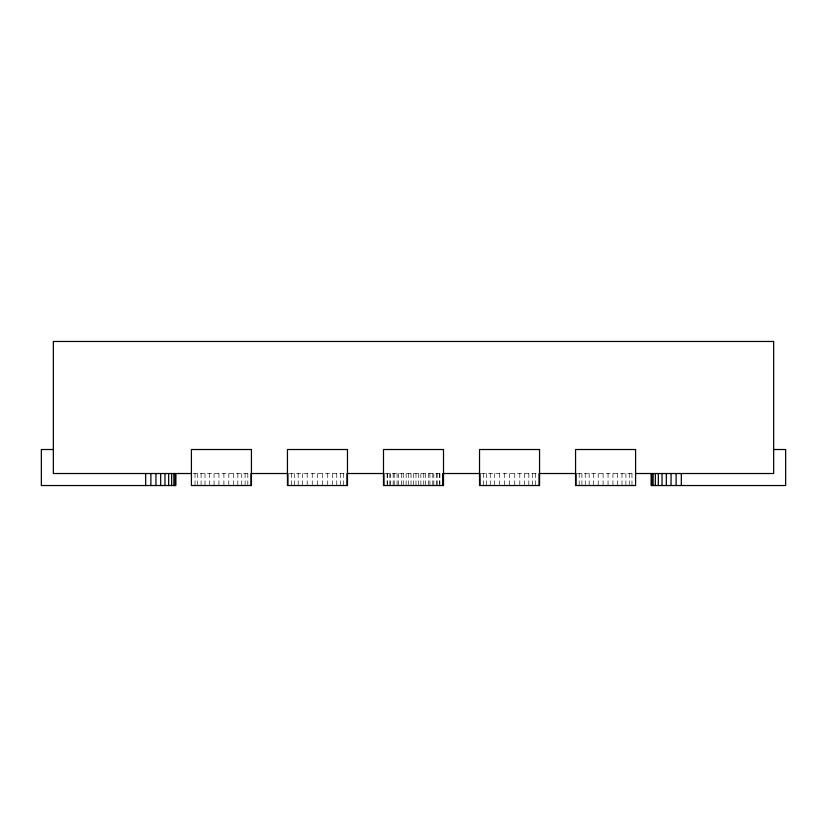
<?xml version="1.0" encoding="UTF-8"?>
<svg xmlns="http://www.w3.org/2000/svg" width="827" height="827" viewBox="0 0 827 827"><rect width="100%" height="100%" fill="white"/><g stroke="black" fill="none" stroke-linecap="round" stroke-linejoin="round"><path stroke-width="0.62" stroke-dasharray="4.13 3.1" d="M193.032 473.52L249.806 473.52M289.264 473.52L345.665 473.52M385.113 473.52L441.887 473.52M481.335 473.52L537.736 473.52M577.194 473.52L633.968 473.52M631.973 473.52L631.973 485.532M629.264 473.52L629.264 485.532M625.905 473.52L625.905 485.532M621.997 473.52L621.997 485.532M617.635 473.52L617.635 485.532M612.941 473.52L612.941 485.532M608.052 473.52L608.052 485.532M603.1 473.52L603.1 485.532M598.21 473.52L598.21 485.532M593.517 473.52L593.517 485.532M589.165 473.52L589.165 485.532M585.247 473.52L585.247 485.532M581.898 473.52L581.898 485.532M579.179 473.52L579.179 485.532M535.534 473.52L535.534 485.532M532.526 473.52L532.526 485.532M528.825 473.52L528.825 485.532M524.545 473.52L524.545 485.532M519.801 473.52L519.801 485.532M514.745 473.52L514.745 485.532M509.535 473.52L509.535 485.532M504.325 473.52L504.325 485.532M499.27 473.52L499.27 485.532M494.536 473.52L494.536 485.532M490.246 473.52L490.246 485.532M486.545 473.52L486.545 485.532M483.547 473.52L483.547 485.532M439.892 473.52L439.892 485.532M439.488 473.52L439.488 484.333M437.183 473.52L437.183 485.532M436.491 473.52L436.491 485.532M433.824 473.52L433.824 485.532M432.79 473.52L432.79 485.532M429.916 473.52L429.916 485.532M428.51 473.52L428.51 485.532M425.554 473.52L425.554 485.532M423.765 473.52L423.765 485.532M420.871 473.52L420.871 485.532M418.71 473.52L418.71 485.532M415.981 473.52L415.981 485.532M413.5 473.52L413.5 485.532M411.019 473.52L411.019 485.532M408.29 473.52L408.29 485.532M406.129 473.52L406.129 485.532M403.235 473.52L403.235 485.532M401.446 473.52L401.446 485.532M398.49 473.52L398.49 485.532M397.084 473.52L397.084 485.532M394.21 473.52L394.21 485.532M393.176 473.52L393.176 485.532M390.509 473.52L390.509 485.532M389.817 473.52L389.817 485.532M387.512 473.52L387.512 485.532M387.108 473.52L387.108 484.333M343.453 473.52L343.453 485.532M340.455 473.52L340.455 485.532M336.754 473.52L336.754 485.532M332.464 473.52L332.464 485.532M327.73 473.52L327.73 485.532M322.675 473.52L322.675 485.532M317.465 473.52L317.465 485.532M312.255 473.52L312.255 485.532M307.199 473.52L307.199 485.532M302.455 473.52L302.455 485.532M298.175 473.52L298.175 485.532M294.474 473.52L294.474 485.532M291.466 473.52L291.466 485.532M247.821 473.52L247.821 485.532M245.102 473.52L245.102 485.532M241.753 473.52L241.753 485.532M237.835 473.52L237.835 485.532M233.483 473.52L233.483 485.532M228.79 473.52L228.79 485.532M223.9 473.52L223.9 485.532M218.948 473.52L218.948 485.532M214.059 473.52L214.059 485.532M209.365 473.52L209.365 485.532M205.003 473.52L205.003 485.532M201.095 473.52L201.095 485.532M197.736 473.52L197.736 485.532M195.027 473.52L195.027 485.532"/><path stroke-width="1.24" d="M53.352 449.516L41.35 449.516L41.35 485.532L175.686 485.532L175.686 473.52M773.648 449.516L785.65 449.516L785.65 485.532L651.314 485.532L651.314 473.52M191.409 473.52L53.352 473.52L53.352 341.468L773.648 341.468L773.648 473.52L635.591 473.52M443.107 473.52L443.107 485.532L443.055 473.52L479.98 473.52L479.98 485.532M681.324 473.52L681.324 485.532M676.114 473.52L676.114 485.532M671.059 473.52L671.059 485.532M666.314 473.52L666.314 485.532M662.034 473.52L662.034 485.532M658.333 473.52L658.333 485.532M655.335 473.52L655.335 485.532M653.123 473.52L653.123 485.532M651.769 473.52L651.769 485.532M651.418 473.52L651.418 485.532M575.974 485.532L575.974 473.52L539.09 473.52L539.09 485.532M383.945 485.532L383.893 473.52L347.02 473.52L347.02 485.532M287.91 485.532L287.91 473.52L251.026 473.52L251.026 485.532M175.582 473.52L175.582 485.532M175.231 473.52L175.231 485.532M173.877 473.52L173.877 485.532M171.665 473.52L171.665 485.532M168.667 473.52L168.667 485.532M164.966 473.52L164.966 485.532M160.686 473.52L160.686 485.532M155.941 473.52L155.941 485.532M150.886 473.52L150.886 485.532M145.676 473.52L145.676 485.532M251.439 449.516L191.409 449.516L191.409 485.532L251.439 485.532L251.439 449.516M347.474 449.516L287.445 449.516L287.445 485.532L347.474 485.532L347.474 449.516M443.51 449.516L383.49 449.516L383.49 485.532L443.51 485.532L443.51 449.516M539.555 449.516L479.526 449.516L479.526 485.532L539.555 485.532L539.555 449.516M635.591 449.516L575.561 449.516L575.561 485.532L635.591 485.532L635.591 449.516"/></g></svg>
